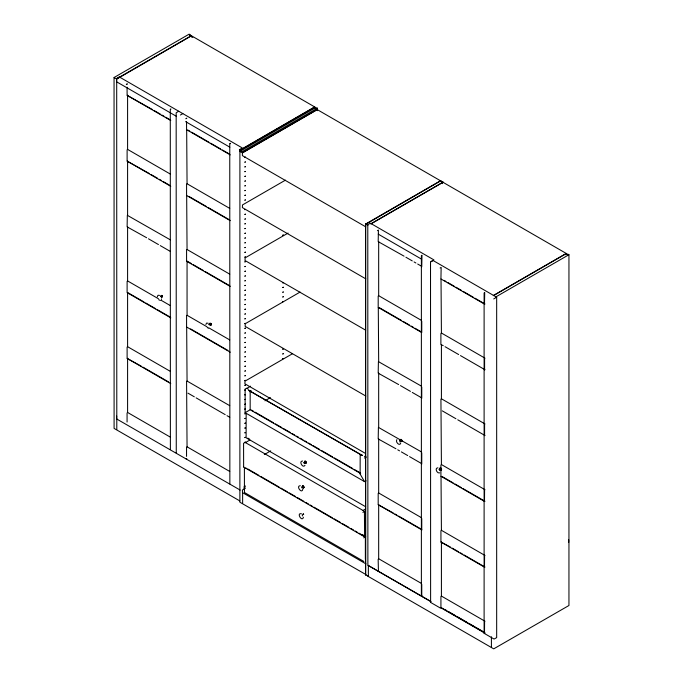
<?xml version="1.0" encoding="UTF-8"?>
<svg xmlns="http://www.w3.org/2000/svg" width="683" height="683" viewBox="0 0 683 683"><rect width="100%" height="100%" fill="white"/><g stroke="black" fill="none" stroke-linecap="round" stroke-linejoin="round"><path stroke-width="1.02" d="M161.478 299.419L161.547 298.864M205.89 324.493L206.565 323.059L208.281 323.298M209.681 324.024C210.142 322.675 211.44 325.586 210.065 324.818M303.44 517.262C302.014 522.623 296.089 512.352 301.434 513.795M400.767 442.908C400.033 446.87 394.945 441.961 396.866 439.604M127.072 84.231L127.337 83.787L126.304 84.376M170.639 109.382L170.895 108.938L170.289 109.365L170.383 449.636M186.544 118.586L186.8 118.142L185.776 118.731M230.111 143.737L230.367 143.293L229.761 143.72L229.855 483.991M239.904 150.414L314.82 107.009L314.82 108.042M365.738 224.263L440.655 180.858L317.288 109.639L242.388 152.949L242.388 155.622L365.798 226.876M421.761 321.275L421.761 332.553L378.194 307.401L378.194 296.123L378.672 295.696L421.334 320.327M421.761 387.039L421.761 398.317M421.761 452.803L421.761 464.081M421.761 518.568L421.761 529.846M421.761 584.332L421.761 595.61M246.836 388.396L250.55 386.194M245.291 442.704L249.918 439.98M364.423 456.278L365.96 457.021M363.697 536.087L365.362 537.051L365.362 559.292M304.268 463.663L304.268 463.074M305.011 465.311C302.893 468.897 298.369 460.871 302.578 460.999M302.39 486.595C303.44 485.63 303.713 488.823 302.518 487.244A1.093 0.632 60 0 0 303.773 487.705A1.093 0.632 60 0 0 303.141 486.074A1.093 0.632 60 0 0 302.33 486.723M244.89 486.125L244.89 487.15M484.589 358.43L484.589 369.921M484.589 424.194L484.589 435.686M484.589 489.959L484.495 501.399M484.589 555.723L484.495 567.163M484.589 621.487L484.495 632.928M246.162 414.009L246.111 437.777L365.67 506.752M360.129 473.934L360.692 473.567L250.174 409.766L245.12 412.686L364.594 481.66L366.088 480.841M244.873 485.861L244.446 489.643M239.878 151.378L314.974 107.999L316.775 109.929M365.61 224.041L365.61 574.881L365.61 224.041L440.697 180.662L441.602 181.183L440.962 181.55M239.861 500.946L114.095 428.412L114.052 77.529L189.148 34.15L190.045 34.671L190.045 35.858L192.811 37.454M493.297 295.568L565.865 253.666L568.948 254.708L568.948 605.497L493.724 648.85L367.838 576.187M303.056 514.367L303.636 514.419M399.862 441.961L399.862 441.124M439.476 470.51L439.476 469.673M116.665 416.101L116.554 418.91L240.16 490.07M248.894 390.471L362.366 455.544L248.894 390.471L249.278 390.249M244.762 485.596L244.207 486.416L244.181 489.498M190.045 34.671L189.404 35.038L190.941 36.079M190.941 35.934L116.537 78.887L114.095 77.623M314.82 107.009L191.462 35.781L116.537 79.185L116.554 81.772L176.445 116.349M152.096 109.357L127.209 95.389M178.707 111.235L176.171 112.78L176.265 453.051M180.406 115.017L182.848 113.609M170.246 174.028L127.593 149.398L127.115 149.825L127.115 161.103L170.767 186.314M149.372 173.55L127.209 161.162M239.366 149.671L242.32 147.963L119.235 76.889L116.699 78.425L116.793 418.696M317.288 110.672L317.39 108.196L314.308 107.154L239.904 150.115L239.878 502.218L365.994 574.599M170.246 239.793L127.337 215.316L127.115 226.867L146.649 237.744M317.39 108.196L242.345 151.524L239.904 150.26M229.719 208.383L187.057 183.753L186.579 184.179L186.579 195.458L230.239 220.66M316.775 109.784L242.371 152.744L239.929 151.481M285.443 180.141L242.499 204.934L242.388 207.598L365.798 278.852M158.447 298.744L127.593 280.935L127.115 281.353L127.115 292.631L170.767 317.843M229.719 274.148L187.057 249.517L186.579 249.944L186.579 261.222L230.239 286.433M288.081 233.074L245.129 257.867L245.018 260.53L365.67 330.188M170.246 371.321L127.593 346.699L127.115 347.126L127.115 358.396L170.767 383.607M207.026 326.815L187.057 315.29L186.579 315.708L186.579 326.986L230.239 352.197M141.202 366.131L127.209 358.455M441.679 181.9L442.328 181.524L443.224 182.045L370.852 223.811M370.971 223.887L443.011 182.293L566.378 253.521L566.378 254.563M377.392 230.675L378.416 230.077L378.194 241.637L404.088 256.176M300.093 292.068L245.257 323.716L245.146 326.38L365.798 396.038M170.246 437.086L127.593 412.464L127.072 413.053L127.072 422.043M229.719 405.676L187.057 381.054L186.579 381.473L187.057 446.819L229.719 471.441M430.973 261.615L433.936 259.907L370.323 223.179L367.787 224.724L367.881 564.986M440.125 267.992L441.15 267.394L440.928 278.954L484.589 304.157M292.52 353.709L245.001 381.148L244.89 383.803L365.542 453.461M249.406 391.658L250.174 391.214L250.174 409.766M250.567 390.992L251.122 390.667M264.944 400.793L270.425 397.626M187.057 446.819L186.544 447.408L186.544 456.398M186.8 458.541L186.126 458.848M421.334 386.091L378.416 361.614L378.194 373.166L398.641 384.563M493.425 295.645L566.378 253.521M495.73 296.977L568.948 254.708M493.715 298.932L496.669 297.225L496.669 637.623L494.065 639.049L484.11 633.303L484.11 292.981L484.717 292.546L484.495 304.106M484.973 358.165L441.414 333.014L440.894 333.611L440.894 344.591L443.224 345.641M264.312 454.571L270.707 450.882M362.878 512.37L364.594 511.379L245.12 442.405L243.575 443.293L243.626 466.967M245.248 488.362L242.431 490.01L242.499 492.767M246.111 468.051L244.394 468.786L244.446 492.46M421.334 451.856L378.416 427.379L378.194 438.93L395.918 448.757M484.973 423.93L441.414 398.778L440.928 399.205L441.414 464.542L484.973 489.694M360.692 455.023L360.18 455.313L360.129 474.045L364.5 481.609M361.076 454.801L361.853 454.647M364.423 458.062L366.088 457.098M421.334 517.62L378.672 492.989L378.194 493.416L378.194 504.694L421.855 529.897M441.414 464.542L440.894 465.14L440.928 476.247L484.589 501.45M362.895 510.525L365.678 508.92M393.195 512.95L378.288 504.746M363.697 537.871L365.414 536.872L358.976 533.158M421.334 583.384L378.672 558.754L378.16 559.351L378.416 570.484L377.742 570.792M368.222 565.43L430.956 601.501M484.973 555.458L441.414 530.307L440.928 530.734L440.928 542.012L484.589 567.214M450.49 547.126L441.022 542.063M421.983 595.627L421.377 595.986L421.377 255.664L421.983 255.229L421.761 266.788M496.669 297.225L433.056 260.496L430.521 262.041L430.614 602.304M484.973 621.223L441.414 596.071L440.928 596.498L440.928 607.776L484.589 632.987M484.11 633.303L484.717 632.945M368.18 576.162L365.653 574.924M439.715 472.892C436.941 474.011 434.32 467.676 437.871 467.77M160.377 300.443L158.678 299.709M186.672 129.744L187.057 183.753M186.672 195.509L187.057 249.517M283.172 282.438L282.916 283.095L283.266 282.489M186.672 327.046L187.057 381.054M441.022 279.006L441.414 333.014M378.288 307.452L378.672 361.461M441.022 476.299L441.414 530.307M441.022 607.836L440.475 608.109L430.521 602.363M363.868 561.469L244.394 492.486M208.605 324.425L209.118 324.724M438.862 469.221L439.374 469.52M303.568 462.451L304.08 462.75M246.904 388.303L248.51 389.361M300.307 485.698C295.466 485.784 302.048 494.501 302.808 489.207M159.54 295.389L157.969 295.261L157.312 296.857M208.409 328.181L207.273 327.516M440.194 469.477C441.602 470.698 440.552 467.42 439.937 468.811A1.093 0.632 60 0 1 440.646 468.111A1.093 0.632 60 0 1 441.389 469.665A1.093 0.632 60 0 1 440.262 469.545M365.653 224.144L367.915 225.373M185.605 121.634L229.838 147.178M378.237 234.132L421.556 259.139M153.914 110.407L160.266 114.078M162.076 115.12L163.894 116.17M165.704 117.22L169.341 119.312M187.97 130.086L189.78 131.136M191.599 132.186L208.844 142.141M210.654 143.191L220.643 148.954M222.453 150.004L228.805 153.666M170.767 120.541L127.115 95.338L127.072 87.228M230.239 154.896L186.579 129.693L186.544 121.583M405.898 257.226L412.259 260.897M414.069 261.939L415.887 262.989M417.697 264.039L421.334 266.131M444.129 280.397L445.948 281.447M447.766 282.489L454.118 286.16M455.928 287.21L461.375 290.352M463.194 291.402L473.174 297.165M474.992 298.215L484.973 303.978M151.191 174.6L157.542 178.263M159.352 179.313L161.171 180.363M162.989 181.413L169.341 185.076M188.875 196.38L206.121 206.334M207.931 207.384L229.719 219.96M379.586 307.794L401.365 320.37M403.175 321.42L409.535 325.091M411.345 326.132L413.164 327.183M414.974 328.233L421.334 331.895M445.043 346.682L458.652 354.545M460.47 355.595L484.973 369.742M148.467 238.794L158.447 244.557M160.266 245.607L170.246 251.37M191.599 263.715L187.057 261.094L187.057 315.29M193.417 264.765L203.397 270.528M205.216 271.578L229.719 285.725M400.46 385.613L410.44 391.376M412.259 392.426L421.334 397.66M442.319 410.876L455.928 418.739M457.747 419.789L484.973 435.506M161.171 300.315L170.246 305.557M208.844 327.866L229.719 339.912M143.925 301.937L127.593 292.503L127.593 346.699M145.744 302.987L155.724 308.75M157.542 309.8L170.246 317.134M190.694 328.958L227.9 350.439M397.737 449.807L399.546 450.857M401.365 451.898L407.717 455.57M409.535 456.62L421.334 463.433M442.319 476.64L453.205 482.932M455.023 483.982L461.375 487.645M463.194 488.695L484.973 501.271M251.481 410.073L253.325 411.14M255.169 412.199L273.584 422.837M275.428 423.895L281.874 427.618M283.718 428.685L290.164 432.407M292.008 433.466L294.766 435.062M296.61 436.13L298.454 437.188M300.298 438.255L303.056 439.852M304.9 440.911L306.744 441.978M308.579 443.036L311.346 444.633M313.19 445.7L319.635 449.423M321.48 450.481L332.527 456.867M334.371 457.926L352.787 468.564M354.631 469.622L360.154 472.815M143.02 367.181L168.428 381.848M187.97 393.152L194.322 396.814M196.132 397.865L225.177 414.632M226.995 415.682L229.719 417.253M395.013 514L396.823 515.05M398.641 516.092L420.421 528.668M452.3 548.176L458.652 551.838M460.47 552.889L462.289 553.939M464.099 554.98L484.973 567.035M247.827 438.127L249.5 439.092M363.134 535.079L365.644 536.522M362.297 534.891L365.644 536.821M247.775 468.956L258.891 475.377M260.641 476.384L279.091 487.039M280.858 488.063L287.355 491.811M289.131 492.836L295.619 496.584M297.404 497.608L303.884 501.356M305.677 502.389L308.477 504.003M310.27 505.036L312.148 506.129M313.949 507.162L332.356 517.791M334.166 518.832L340.621 522.563M342.439 523.613L348.885 527.336M350.712 528.386L353.478 529.982M355.305 531.041L357.149 532.108M243.575 466.993L363.057 535.976L364.594 535.079L364.423 511.336M365.994 563.919L242.627 492.691L242.627 503.38M444.761 609.475L446.605 610.534M448.449 611.601L454.895 615.323M456.731 616.382L466.856 622.23M468.7 623.289L475.146 627.011M476.99 628.078L483.436 631.801M368.111 565.422L430.76 601.595M440.842 607.409L485.032 632.928M301.553 487.21L302.048 487.944M302.168 515.093L302.68 515.989M304.9 462.707C306.308 463.928 305.258 460.649 304.644 462.05A0.905 0.521 60 0 1 305.352 461.486A0.905 0.521 60 0 1 305.975 462.784A0.905 0.521 60 0 1 305.028 462.69A1.093 0.632 60 0 0 306.095 462.895A1.093 0.632 60 0 0 305.352 461.341A1.093 0.632 60 0 0 304.609 462.032M246.836 388.251L245.12 388.986L245.12 412.686M568.691 539.758L568.691 542.43M568.051 254.187L568.051 255.374M565.865 253.666L565.865 254.853M491.41 636.795L491.41 647.518M442.499 183.633L442.499 182.446L440.142 181.157M441.414 344.591L441.414 398.778M441.414 541.884L441.414 596.071M378.672 241.509L378.672 295.696M378.672 373.038L378.672 427.225M378.672 438.802L378.672 492.989M378.672 504.566L378.672 558.754M368.35 565.353L368.35 576.042M191.462 35.781L191.462 36.822M127.593 95.21L127.593 149.398M127.593 160.975L127.593 215.171M127.593 226.739L127.593 280.935M127.593 358.268L127.593 412.464M116.793 418.841L116.793 429.53M439.826 468.948A0.905 0.521 60 0 1 440.45 468.367A0.905 0.521 60 0 1 441.073 469.665A0.905 0.521 60 0 1 440.125 469.571M440.023 468.837A0.905 0.521 60 0 1 440.586 468.231A0.905 0.521 60 0 1 441.286 469.434A0.905 0.521 60 0 1 440.475 469.622M440.168 468.948A1.093 0.632 60 0 1 440.637 467.915A1.093 0.632 60 0 1 441.611 469.332A1.093 0.632 60 0 1 440.637 469.631M400.554 440.398A1.093 0.632 60 0 1 401.083 439.382A1.093 0.632 60 0 1 401.98 440.928A1.093 0.632 60 0 1 400.836 440.885M304.516 461.973A0.905 0.521 60 0 1 305.267 461.674A0.905 0.521 60 0 1 305.762 462.946A0.905 0.521 60 0 1 304.84 462.801M304.797 461.921A1.093 0.632 60 0 1 305.54 461.23A1.093 0.632 60 0 1 306.291 462.784A1.093 0.632 60 0 1 305.156 462.673M161.41 295.406A1.093 0.632 60 0 1 162.187 295.85M161.991 295.397A1.093 0.632 60 0 1 162.187 295.543M161.478 295.577A0.905 0.521 60 0 1 162.255 296.14M209.579 324.152A0.905 0.521 60 0 1 210.202 323.571A0.905 0.521 60 0 1 210.816 324.869A0.905 0.521 60 0 1 209.877 324.775M209.775 324.041A0.905 0.521 60 0 1 210.338 323.435A0.905 0.521 60 0 1 211.03 324.638A0.905 0.521 60 0 1 210.227 324.826M209.647 324.007A1.093 0.632 60 0 1 210.39 323.315A1.093 0.632 60 0 1 211.132 324.869A1.093 0.632 60 0 1 210.005 324.758M210.782 323.349A1.093 0.632 60 0 1 211.329 324.758M302.245 486.663A0.905 0.521 60 0 1 303.047 486.416A0.905 0.521 60 0 1 303.44 487.73A0.905 0.521 60 0 1 302.432 487.295M302.432 486.552A0.905 0.521 60 0 1 303.192 486.262A0.905 0.521 60 0 1 303.679 487.525A0.905 0.521 60 0 1 302.757 487.38M303.269 485.92A1.093 0.632 60 0 1 303.653 486.262M303.935 486.757A1.093 0.632 60 0 1 303.935 487.645M302.945 514.222A0.905 0.521 60 0 1 303.662 514.299M303.235 514.017A0.905 0.521 60 0 1 303.525 513.992M161.111 296.072C161.504 298.608 162.87 295.517 161.111 296.072M400.34 440.125C400.733 442.652 402.099 439.562 400.34 440.125M244.907 157.431L245.351 157.175L244.907 157.431M244.907 162.178L245.351 161.922L244.907 162.178M244.907 166.925L245.351 166.669L244.907 166.925M244.907 171.681L245.351 171.416L244.907 171.681M244.907 176.427L245.351 176.171L244.907 176.427M244.907 181.174L245.351 180.918L244.907 181.174M244.907 185.921L245.351 185.665L244.907 185.921M244.907 190.668L245.351 190.412L244.907 190.668M244.907 195.415L245.351 195.159L244.907 195.415M244.907 200.17L245.351 199.914L244.907 200.17M244.907 209.664L245.351 209.408L244.907 209.664M244.907 214.411L245.351 214.155L244.907 214.411M244.907 219.158L245.351 218.901L244.907 219.158M244.907 223.913L245.351 223.648L244.907 223.913M244.907 228.66L245.351 228.404L244.907 228.66M244.907 233.407L245.351 233.151L244.907 233.407M244.907 238.154L245.351 237.897L244.907 238.154M244.907 242.9L245.351 242.644L244.907 242.9M244.907 247.647L245.351 247.391L244.907 247.647M244.907 252.403L245.351 252.138L244.907 252.403M244.907 257.149L245.351 256.893L244.907 257.149M244.907 261.896L245.351 261.64L244.907 261.896M244.907 266.643L245.351 266.387L244.907 266.643M244.907 271.39L245.351 271.134L244.907 271.39M244.907 276.137L245.351 275.881L244.907 276.137M244.907 280.892L245.351 280.636L244.907 280.892M244.907 285.639L245.351 285.383L244.907 285.639M244.907 290.386L245.351 290.13L244.907 290.386M244.907 295.133L245.351 294.877L244.907 295.133M244.907 299.88L245.351 299.624L244.907 299.88M244.907 304.635L245.351 304.37L244.907 304.635M244.907 309.382L245.351 309.126L244.907 309.382M244.907 314.129L245.351 313.873L244.907 314.129M244.907 318.876L245.351 318.62L244.907 318.876M244.907 323.622L245.351 323.366L244.907 323.622M244.907 328.369L245.351 328.113L244.907 328.369M244.907 333.125L245.351 332.869L244.907 333.125M244.907 337.872L245.351 337.615L244.907 337.872M244.907 342.618L245.351 342.362L244.907 342.618M244.907 347.365L245.351 347.109L244.907 347.365M244.907 352.112L245.351 351.856L244.907 352.112M244.907 356.868L245.351 356.603L244.907 356.868M244.907 361.614L245.351 361.358L244.907 361.614M244.907 366.361L245.351 366.105L244.907 366.361M244.907 371.108L245.351 370.852L244.907 371.108M244.907 375.855L245.351 375.599L244.907 375.855M244.907 380.602L245.351 380.346L244.907 380.602M244.907 385.357L245.351 385.101L244.907 385.357M244.907 390.104L245.351 389.848L244.907 390.104M244.907 394.851L245.351 394.595L244.907 394.851M244.907 399.598L245.351 399.342L244.907 399.598M244.907 404.345L245.351 404.088L244.907 404.345M244.907 409.1L245.351 408.835L244.907 409.1M244.907 413.847L245.351 413.591L244.907 413.847M244.907 418.594L245.351 418.337L244.907 418.594M282.822 235.259L283.266 235.003L282.822 235.259M244.907 423.34L245.351 423.084L244.907 423.34M244.907 428.087L245.351 427.831L244.907 428.087M244.907 432.834L245.351 432.578L244.907 432.834M244.907 437.59L245.351 437.325L244.907 437.59M244.907 442.336L245.351 442.08L244.907 442.336M282.822 287.492L283.266 287.236L282.822 287.492M282.822 292.239L283.266 291.983L282.822 292.239M282.822 296.994L283.266 296.729L282.822 296.994M282.822 301.741L283.266 301.485L282.822 301.741M282.822 349.218L283.266 348.962L282.822 349.218M282.822 353.973L283.266 353.717L282.822 353.973M282.822 358.72L283.266 358.464L282.822 358.72M400.187 440.194A0.905 0.521 60 0 0 401.152 441.389A0.905 0.521 60 0 0 401.152 440.108A0.905 0.521 60 0 0 400.187 440.194M400.383 440.083A0.905 0.521 60 0 0 401.348 441.278A0.905 0.521 60 0 0 401.348 439.997A0.905 0.521 60 0 0 400.383 440.083M400.255 440.006A1.093 0.632 60 0 0 401.408 441.44A1.093 0.632 60 0 0 401.408 439.903A1.093 0.632 60 0 0 400.255 440.006M160.966 296.14A0.905 0.521 60 0 0 161.931 297.344A0.905 0.521 60 0 0 161.931 296.055A0.905 0.521 60 0 0 160.966 296.14"/></g></svg>
